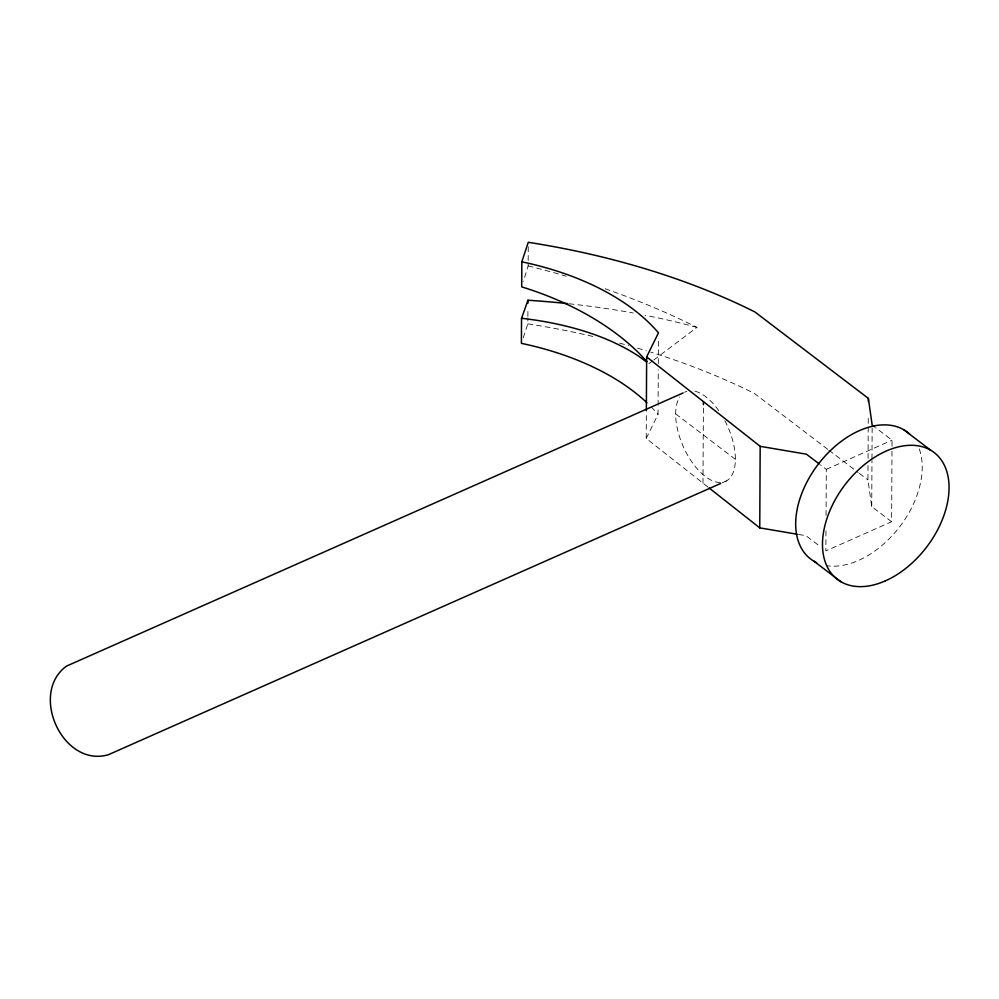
<?xml version="1.0" encoding="UTF-8"?>
<svg xmlns="http://www.w3.org/2000/svg" width="999" height="999" viewBox="0 0 999 999"><rect width="100%" height="100%" fill="white"/><g stroke="black" fill="none" stroke-linecap="round" stroke-linejoin="round"><path stroke-width="0.75" stroke-dasharray="5 3.75" d="M523.251 337.774L527.847 323.838L527.884 317.944M527.884 316.471L527.922 309.091M528.246 246.728L528.146 265.909L523.426 281.293M707.816 486.95L646.216 438.424L646.353 412.275M646.216 438.424L658.041 414.398L658.079 406.705M658.091 405.169L658.279 369.78M658.304 363.636L658.441 337.475M702.984 483.141L703.383 406.218M825.973 530.869L825.873 550.874L891.62 521.74L891.995 447.889M826.061 515.484L826.298 469.33L820.454 464.872M891.62 521.74L871.727 506.593L867.944 479.932L868.019 464.547M868.056 458.391L868.281 415.322M871.727 506.593L871.977 460.439M871.977 458.903L872.139 428.134M892.007 446.353L892.045 440.197L875.661 427.722M648.888 363.673L652.584 360.889M653.821 359.952L696.952 327.397L685.339 321.653A580.194 368.643 7.2 0 0 605.057 288.711M722.202 482.792L726.473 480.894M826.298 469.33L892.045 440.197M798.526 534.453L805.993 535.726L820.017 546.416M696.952 327.397L685.326 324.3A580.194 301.923 -5.9 0 0 645.067 315.259M827.721 449.3L754.42 393.456A573.076 333.441 0.3 0 0 650.736 352.135M828.908 450.199L858.153 472.477M859.377 473.414L867.944 479.932M675.649 413.861L735.376 459.353M720.267 482.529A49.051 24.376 66.1 0 1 684.253 448.726A49.051 24.376 66.1 0 1 679.757 396.965M684.54 392.32A49.051 24.376 66.1 0 1 686.875 391.296M695.004 391.208A49.051 24.376 66.1 0 1 719.779 412.162M724.874 420.679A49.051 24.376 66.1 0 1 721.59 482.455M919.242 448.851A79.758 51.336 -52.7 0 1 898.501 528.309A79.758 51.336 -52.7 0 1 827.022 565.721M527.847 323.838A573.076 333.441 0.3 0 1 593.418 336.563M619.605 343.132A573.076 333.441 0.3 0 1 628.596 345.592M637.512 348.139A573.076 333.441 0.3 0 1 646.353 350.786M569.105 303.771A580.194 301.923 -5.9 0 1 633.241 313.012M651.173 406.905A243.744 141.821 0.3 0 1 658.041 414.398M528.146 265.909A580.194 368.643 7.2 0 1 566.346 276.261"/><path stroke-width="1.5" d="M567.657 303.621A580.194 301.923 -5.9 0 0 527.971 300.237L521.54 318.281L521.403 343.356A243.744 141.821 0.3 0 1 646.915 402.734M874.5 426.835L872.152 425.05L868.368 398.389L754.844 311.913A573.076 333.441 0.3 0 0 528.271 242.295L521.828 261.813L521.703 286.875A246.978 156.93 7.2 0 1 639.098 353.246L646.94 361.588M527.959 303.184L527.971 300.237M646.353 410.726L646.64 356.88L658.466 332.854A243.744 141.821 0.3 0 0 521.828 261.813M703.383 404.682L703.408 401.598M797.04 534.203L759.752 527.872L760.177 446.328L646.64 356.88M868.356 401.473L868.368 398.389M683.116 392.944L66.458 666.133C28.846 693.606 62.937 767.994 108.391 754.72L720.779 483.429M760.177 446.328L806.418 454.183L819.28 463.973M646.44 361.875L639.085 356.481A246.978 128.521 -5.9 0 0 521.54 318.281M903.933 429.845L930.756 450.274M813.973 561.226L840.796 581.655M709.015 487.899L759.752 527.872M816.62 562.624A79.758 51.336 -52.7 0 1 816.47 466.633A79.758 51.336 -52.7 0 1 909.914 434.315M885.439 580.831A79.758 51.336 -52.7 0 0 940.746 459.253A79.758 51.336 -52.7 0 0 831.143 507.804A79.758 51.336 -52.7 0 0 885.439 580.831"/></g></svg>
